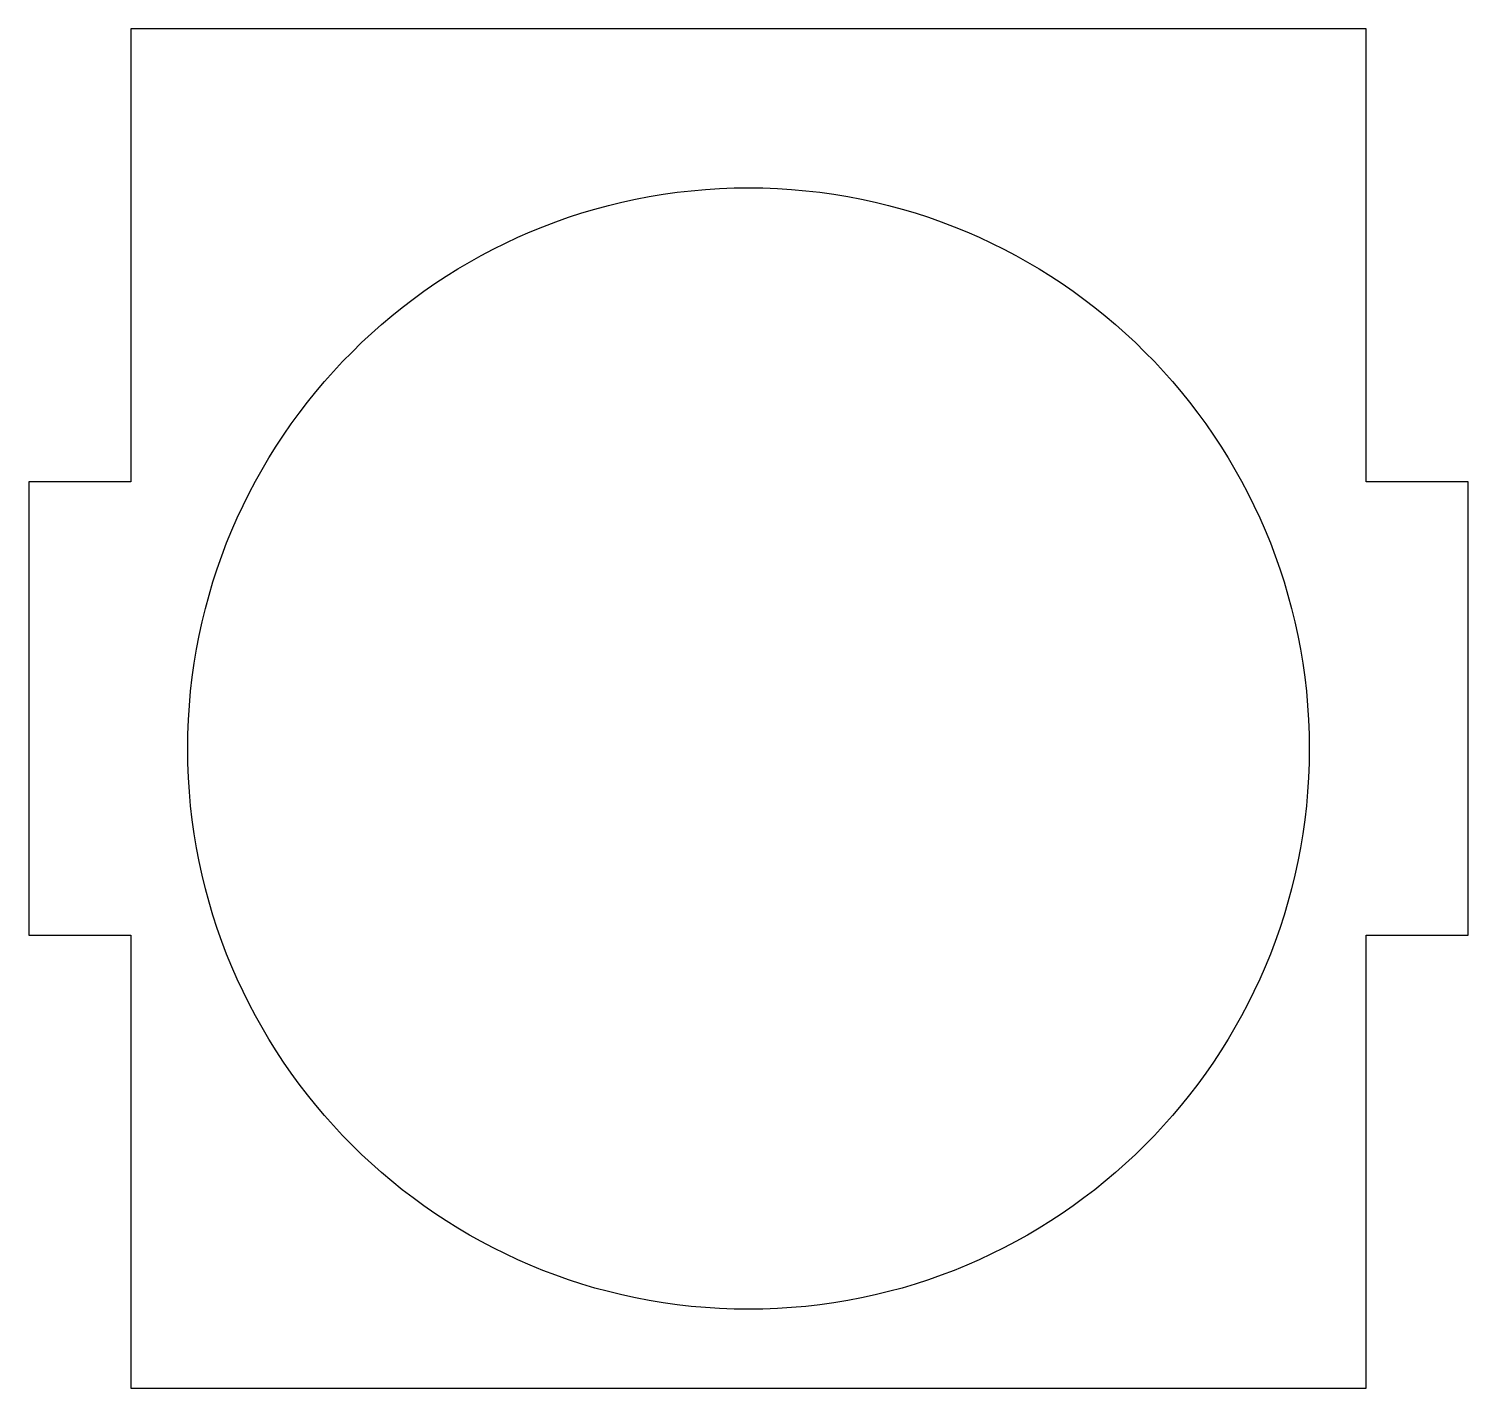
# Model space of a CAD drawing. Extents: x -16.2 to 26.2, y 2 to 42.
import ezdxf

# ---------------------------------------------------------------- set-up
doc = ezdxf.new("R2010")
doc.units = 0
doc.layers.add('MODELSKETCH_VISIBLE', color=7, linetype='CONTINUOUS')

msp = doc.modelspace()

# ---------------------------------------------------------------- linework, layer by layer
at = {"layer": 'MODELSKETCH_VISIBLE'}
for p, q in [((-13.178, 42), (-13.178, 28.667)), ((23.178, 42), (-13.178, 42)), ((23.178, 28.667), (23.178, 42)), ((-13.178, 28.667), (-16.178, 28.667)), ((-16.178, 28.667), (-16.178, 15.333)), ((26.178, 28.667), (23.178, 28.667)), ((26.178, 15.333), (26.178, 28.667)), ((-16.178, 15.333), (-13.178, 15.333)), ((-13.178, 15.333), (-13.178, 2)), ((23.178, 15.333), (26.178, 15.333)), ((23.178, 2), (23.178, 15.333)), ((-13.178, 2), (23.178, 2))]:
    msp.add_line(p, q, dxfattribs=at)
msp.add_circle((5, 20.822), 16.5, dxfattribs=at)

doc.saveas('drawing.dxf')
